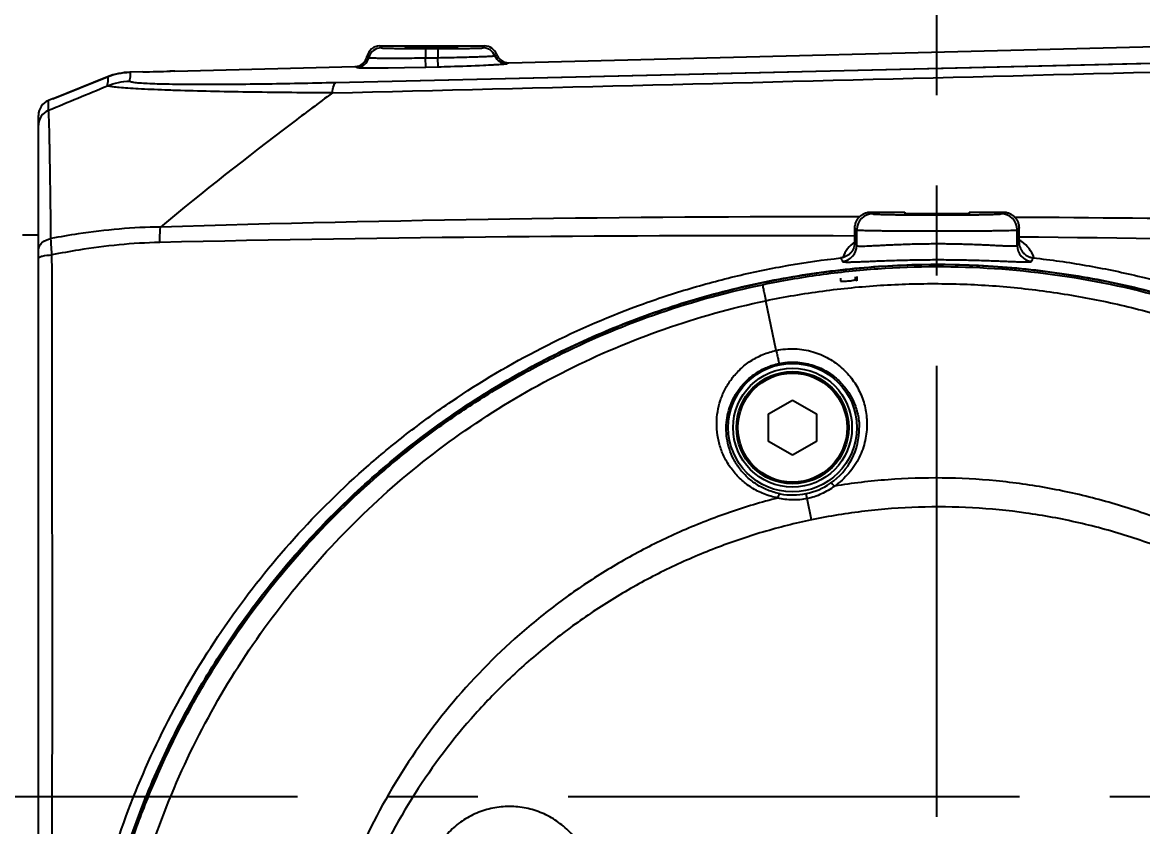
# Model space of a CAD drawing. Header units: millimetres. Extents: x 5828 to 6704, y 123 to 421.
# Drawn here: x 6584.387 to 6589.041, y 359.282 to 362.625 of the extents above; entities that cross this region are included whole.
import ezdxf

# ---------------------------------------------------------------- set-up
doc = ezdxf.new("R2010")
doc.units = ezdxf.units.MM
doc.linetypes.add('CENTER', pattern=[0.6, 0.375, -0.075, 0.075, -0.075])
for name, color, linetype in [('中心线', 7, 'Continuous'), ('外形图', 7, 'Continuous'), ('尺寸标注', 7, 'Continuous'), ('运动范围', 7, 'Continuous')]:
    doc.layers.add(name, color=color, linetype=linetype)
doc.styles.add('微软雅黑', font='msyh.ttc', dxfattribs={"height": 1.5})
doc.dimstyles.new('尺寸标注_1_15比例', dxfattribs={"dimtxt": 1.5, "dimasz": 1.25, "dimexe": 0.5, "dimexo": 0.4, "dimgap": 0.5, "dimtad": 1, "dimdec": 1, "dimlfac": 15, "dimdsep": 46, "dimtxsty": '微软雅黑', "dimcen": 0.09, "dimadec": 0, "dimazin": 0, "dimtp": 0.01, "dimtm": 0.01, "dimtfac": 1, "dimtdec": 1, "dimtofl": 0, "dimtmove": 0, "dimatfit": 3, "dimfxl": 1, "dimtolj": 1, "dimarcsym": 0})

# ---------------------------------------------------------------- blocks, each defined once
blk = doc.blocks.new('*D793')
at = {"layer": 'Defpoints', "color": 0}
for p in [(6588.1866, 364.5255), (6588.1866, 362.5018), (6568.1866, 362.4068)]:
    blk.add_point(p, dxfattribs=at)
at = {"layer": '尺寸标注', "color": 0, "linetype": 'ByBlock', "lineweight": -2}
for p, q in [((6568.1866, 362.8068), (6568.1866, 365.0255)), ((6588.1866, 362.9018), (6588.1866, 365.0255)), ((6569.4366, 364.5255), (6586.9366, 364.5255))]:
    blk.add_line(p, q, dxfattribs=at)
at = {"layer": '尺寸标注', "color": 0}
for points in [[(6569.4366, 364.7338), (6569.4366, 364.3172), (6568.1866, 364.5255)], [(6586.9366, 364.3172), (6586.9366, 364.7338), (6588.1866, 364.5255)]]:
    blk.add_solid(points, dxfattribs=at)
at = {"layer": '尺寸标注', "color": 0, "insert": (6578.1866, 365.8007), "char_height": 1.5, "attachment_point": 5, "style": '微软雅黑'}
blk.add_mtext('\\A1;300', dxfattribs=at)
blk = doc.blocks.new('*D797')
at = {"layer": 'Defpoints', "color": 0}
for p in [(6541.8372, 378.1181), (6588.1866, 378.1181), (6595.1201, 318.7401)]:
    blk.add_point(p, dxfattribs=at)
at = {"layer": '尺寸标注', "color": 0, "lineweight": -2}
for p, q in [((6587.7866, 378.1181), (6541.3372, 378.1181)), ((6541.8372, 319.9901), (6541.8372, 376.8681)), ((6594.7201, 318.7401), (6541.3372, 318.7401))]:
    blk.add_line(p, q, dxfattribs=at)
at = {"layer": '尺寸标注', "color": 0}
for points in [[(6542.0455, 376.8681), (6541.6288, 376.8681), (6541.8372, 378.1181)], [(6541.6288, 319.9901), (6542.0455, 319.9901), (6541.8372, 318.7401)]]:
    blk.add_solid(points, dxfattribs=at)
at = {"layer": '尺寸标注', "color": 0, "insert": (6540.562, 347.1133), "char_height": 1.5, "attachment_point": 5, "rotation": 90, "style": '微软雅黑'}
blk.add_mtext('\\A1;890.7', dxfattribs=at)

msp = doc.modelspace()

# ---------------------------------------------------------------- linework, layer by layer
at = {"layer": '中心线', "linetype": 'CENTER', "ltscale": 5}
for p, q in [((6588.1866, 317.3222), (6588.1866, 364.2858)), ((6562.6546, 359.4068), (6596.8942, 359.4068))]:
    msp.add_line(p, q, dxfattribs=at)
at = {"layer": '外形图', "color": 7, "linetype": 'Continuous'}
for p, q in [((6586.408, 362.4573), (6590.984, 362.5718)), ((6590.9956, 362.4989), (6585.6871, 362.3738)), ((6585.8712, 362.5268), (6586.3067, 362.5268)), ((6586.0617, 362.516), (6586.1132, 362.516)), ((6585.02, 362.4226), (6585.7679, 362.4413)), ((6586.0613, 362.4775), (6586.1128, 362.4781)), ((6586.0623, 362.439), (6586.0613, 362.4775)), ((6586.0623, 362.439), (6586.1137, 362.4403)), ((6586.1137, 362.4403), (6586.1128, 362.4781)), ((6584.5133, 362.3068), (6584.7396, 362.3982)), ((6584.7404, 362.3982), (6584.5141, 362.3068)), ((6584.8866, 362.4189), (6584.8336, 362.4175)), ((6585.02, 362.4226), (6584.9995, 362.422)), ((6585.906, 362.4361), (6585.9748, 362.437)), ((6585.9748, 362.437), (6586.0623, 362.439)), ((6584.5111, 362.3068), (6584.495, 362.3002)), ((6584.5141, 362.3068), (6584.5111, 362.3068)), ((6584.495, 362.2594), (6584.495, 362.3002)), ((6584.4533, 356.2845), (6584.4533, 362.2384)), ((6587.9123, 361.8366), (6587.92, 361.829)), ((6587.9123, 361.8366), (6587.9125, 361.8366)), ((6587.9125, 361.8366), (6588.0533, 361.8366)), ((6588.0533, 361.8366), (6588.0533, 361.8285)), ((6588.32, 361.8366), (6588.32, 361.8285)), ((6588.32, 361.8366), (6588.4609, 361.8366)), ((6588.4532, 361.829), (6588.4609, 361.8366)), ((6588.32, 361.8285), (6588.0533, 361.8285)), ((6587.8457, 361.7119), (6587.8457, 361.7699)), ((6587.8457, 361.7699), (6587.8533, 361.7623)), ((6587.8533, 361.6971), (6587.8533, 361.7623)), ((6588.5199, 361.7623), (6588.5275, 361.7699)), ((6588.5199, 361.6974), (6588.5199, 361.7623)), ((6588.5275, 361.7123), (6588.5275, 361.7699)), ((6584.4533, 361.7401), (6584.3866, 361.7401)), ((6587.7861, 361.5616), (6587.7861, 361.5484)), ((6587.846, 361.5501), (6587.8464, 361.5567)), ((6587.8463, 361.5676), (6587.8464, 361.5567)), ((6587.8464, 361.5567), (6587.8494, 361.5539)), ((6587.8533, 361.5683), (6587.8533, 361.5505)), ((6587.8494, 361.5539), (6587.8533, 361.5505)), ((6587.5185, 361.2612), (6587.4752, 361.4679)), ((6587.4873, 360.9974), (6587.5866, 361.0548)), ((6587.5866, 361.0548), (6587.6859, 360.9974)), ((6587.4873, 360.8828), (6587.4873, 360.9974)), ((6587.6859, 360.9974), (6587.6859, 360.8828)), ((6587.5866, 360.8254), (6587.4873, 360.8828)), ((6587.6859, 360.8828), (6587.5866, 360.8254)), ((6587.6659, 360.5571), (6587.6475, 360.6451))]:
    msp.add_line(p, q, dxfattribs=at)
for points in [[(6590.9956, 362.4989), (6589.2474, 362.4578), (6587.4541, 362.4155), (6585.6871, 362.3738)], [(6589.1264, 361.4907), (6589.0113, 361.5203), (6588.8952, 361.5459), (6588.7781, 361.5677), (6588.6602, 361.5855), (6588.5417, 361.5994), (6588.4227, 361.6092), (6588.3033, 361.6151), (6588.1835, 361.6169), (6588.0637, 361.6147), (6587.944, 361.6085), (6587.8246, 361.5982), (6587.7055, 361.5839), (6587.587, 361.5657), (6587.4692, 361.5434), (6587.3523, 361.5173), (6587.2366, 361.4873), (6587.1221, 361.4534), (6587.0088, 361.4157), (6586.8969, 361.3742), (6586.7866, 361.3291), (6586.678, 361.2803), (6586.5711, 361.2279), (6586.4662, 361.172), (6586.3631, 361.1125), (6586.2621, 361.0495), (6586.1632, 360.9832), (6586.0666, 360.9136), (6585.9724, 360.8407), (6585.8806, 360.7646), (6585.7913, 360.6853), (6585.7047, 360.6031), (6585.6208, 360.5179), (6585.5398, 360.43), (6585.4618, 360.3393), (6585.3869, 360.246), (6585.3153, 360.1504), (6585.2469, 360.0524), (6585.1819, 359.9522), (6585.1203, 359.85), (6585.0623, 359.7459), (6585.0079, 359.6399), (6584.9571, 359.5323), (6584.91, 359.423), (6584.8666, 359.3121), (6584.8268, 359.1996)]]:
    msp.add_lwpolyline(points, dxfattribs=at)
for radius in [0.267, 0.247, 0.2333, 0.2267]:
    msp.add_circle((6587.5866, 360.9401), radius, dxfattribs=at)
for centre, radius, start, end in [((6585.8711, 362.4735), 0.0533, 89.961, 168.5785), ((6585.8779, 362.4658), 0.0533, 90.0085, 166.3906), ((6585.9439, 362.5844), 0.0928, 218.3992, 224.6955), ((6586.3005, 362.4658), 0.0533, 22.5915, 89.9889), ((6586.3067, 362.4735), 0.0533, 20.3739, 90.0389), ((6586.4066, 362.5106), 0.0533, 200.3993, 271.4457), ((6524.9064, 2816.1592), 2454.5799, 271.4186155, 271.5429747), ((6585.7666, 362.4946), 0.0533, 271.4166, 348.5499), ((6585.7743, 362.4909), 0.0533, 271.4663, 346.3912), ((6586.399, 362.5068), 0.0533, 202.5895, 271.4436), ((6584.3583, 383.4968), 21.0845, 271.43578, 271.74821), ((6556.6342, 429.4112), 72.7021, 292.533201, 292.742367), ((6584.52, 362.2384), 0.0667, 111.9945, 180), ((6584.5199, 362.1976), 0.0666, 111.9791, 179.9974), ((6587.7751, 268.6727), 93.144, 89.944981, 91.731571), ((6587.92, 361.7623), 0.0667, 90.0209, 179.9791), ((6588.4532, 361.7623), 0.0667, 0.0209, 89.9791), ((6587.3992, 253.1061), 108.6314, 89.764511, 91.288108), ((6587.7866, 361.6971), 0.0667, 276.3221, 359.9473), ((6588.5866, 361.6975), 0.0667, 180.0525, 263.7147), ((6586.6583, 175.553), 186.1887, 88.625629, 89.424688), ((6588.4593, 361.5995), 0.1391, 59.0739, 60.2983), ((6588.4599, 361.6004), 0.138, 54.9383, 59.078), ((5717.8897, 360.0123), 866.6214, 359.9599658, 0.1088242), ((6587.5876, 360.9365), 0.2763, 304.4797, 0.7431), ((6587.5873, 360.937), 0.2768, 281.6534, 304.4685), ((6587.5872, 360.937), 0.2768, 259.2114, 281.6788)]:
    msp.add_arc(centre, radius, start, end, dxfattribs=at)
msp.add_ellipse((6586.0866, 362.5192), major_axis=(0.11, 0), ratio=0.017455, dxfattribs=at)
for points, knots in [([(6585.8779, 362.5191), (6585.8782, 362.5189), (6585.8797, 362.5189), (6585.8825, 362.5184), (6585.8871, 362.5182), (6585.8964, 362.5177), (6585.9119, 362.5173), (6585.9344, 362.5169), (6585.9618, 362.5165), (6586.0047, 362.5161), (6586.0385, 362.516), (6586.0617, 362.516)], [0, 0, 0, 0, 0.006635, 0.02249, 0.04747, 0.081403, 0.174926, 0.299264, 0.4499, 0.621328, 1, 1, 1, 1]), ([(6586.0617, 362.516), (6586.0613, 362.5151), (6586.0619, 362.5112), (6586.0612, 362.5036), (6586.0614, 362.4917), (6586.0613, 362.4825), (6586.0613, 362.4775)], [0, 0, 0, 0, 0.077134, 0.285039, 0.603778, 1, 1, 1, 1]), ([(6586.1132, 362.516), (6586.1128, 362.5151), (6586.1134, 362.5113), (6586.1127, 362.5039), (6586.1129, 362.4921), (6586.1128, 362.4831), (6586.1128, 362.4781)], [0, 0, 0, 0, 0.076986, 0.284501, 0.603058, 1, 1, 1, 1]), ([(6586.1132, 362.516), (6586.1367, 362.516), (6586.171, 362.5161), (6586.2147, 362.5165), (6586.2427, 362.5168), (6586.2657, 362.5173), (6586.2816, 362.5177), (6586.2911, 362.5182), (6586.2958, 362.5184), (6586.2986, 362.5189), (6586.3002, 362.5189), (6586.3005, 362.5192)], [0, 0, 0, 0, 0.377347, 0.548727, 0.699584, 0.824301, 0.918228, 0.952329, 0.977434, 0.99336, 1, 1, 1, 1]), ([(6586.3497, 362.4863), (6586.3504, 362.4869), (6586.3525, 362.489), (6586.3548, 362.4909), (6586.3566, 362.492)], [0, 0, 0, 0, 0.284091, 1, 1, 1, 1]), ([(6585.7679, 362.4413), (6585.7686, 362.4413), (6585.7715, 362.441), (6585.774, 362.4392), (6585.7756, 362.4376)], [0, 0, 0, 0, 0.222196, 1, 1, 1, 1]), ([(6585.8189, 362.484), (6585.8195, 362.4837), (6585.8221, 362.4821), (6585.8244, 362.48), (6585.8261, 362.4784)], [0, 0, 0, 0, 0.220861, 1, 1, 1, 1]), ([(6585.8261, 362.4784), (6585.8265, 362.478), (6585.8284, 362.478), (6585.8319, 362.4775), (6585.8379, 362.4773), (6585.8458, 362.477), (6585.8558, 362.4768), (6585.8729, 362.4765), (6585.8985, 362.4763), (6585.9335, 362.4762), (6585.9733, 362.4764), (6586.0165, 362.4768), (6586.0461, 362.4772), (6586.0613, 362.4775)], [0, 0, 0, 0, 0.00661, 0.022431, 0.047403, 0.081362, 0.123967, 0.174794, 0.299246, 0.449943, 0.621322, 0.807186, 1, 1, 1, 1]), ([(6586.1128, 362.4781), (6586.128, 362.4784), (6586.1579, 362.4789), (6586.2013, 362.4799), (6586.2414, 362.4809), (6586.2767, 362.4821), (6586.3025, 362.483), (6586.3197, 362.4838), (6586.3298, 362.4844), (6586.3378, 362.4849), (6586.3438, 362.4853), (6586.3474, 362.4859), (6586.3494, 362.4859), (6586.3497, 362.4863)], [0, 0, 0, 0, 0.19239, 0.378021, 0.549328, 0.700093, 0.824711, 0.875639, 0.918349, 0.952408, 0.977467, 0.993357, 1, 1, 1, 1]), ([(6586.1137, 362.4403), (6586.1308, 362.4407), (6586.1938, 362.4425), (6586.2567, 362.4448), (6586.3026, 362.4469)], [0, 0, 0, 0, 0.271107, 1, 1, 1, 1]), ([(6586.3026, 362.4469), (6586.3161, 362.4475), (6586.3352, 362.4484), (6586.3589, 362.4498), (6586.3728, 362.4506), (6586.3839, 362.4515), (6586.3922, 362.452), (6586.3971, 362.453), (6586.3998, 362.453), (6586.4003, 362.4535)], [0, 0, 0, 0, 0.414032, 0.584026, 0.726845, 0.840941, 0.92491, 0.978039, 1, 1, 1, 1]), ([(6586.4003, 362.4535), (6586.4009, 362.4541), (6586.4031, 362.4559), (6586.4059, 362.4573), (6586.408, 362.4573)], [0, 0, 0, 0, 0.288526, 1, 1, 1, 1]), ([(6584.7399, 362.3615), (6584.7411, 362.3696), (6584.7428, 362.3805), (6584.7437, 362.3927), (6584.7419, 362.3975), (6584.7404, 362.3982)], [0, 0, 0, 0, 0.649928, 0.867801, 1, 1, 1, 1]), ([(6584.8323, 362.3808), (6584.8336, 362.3889), (6584.8355, 362.3998), (6584.8367, 362.4119), (6584.8351, 362.4168), (6584.8336, 362.4175)], [0, 0, 0, 0, 0.651765, 0.869675, 1, 1, 1, 1]), ([(6585.7756, 362.4376), (6585.7763, 362.437), (6585.78, 362.4372), (6585.7866, 362.4363), (6585.7978, 362.4362), (6585.8127, 362.4359), (6585.8315, 362.4358), (6585.863, 362.4357), (6585.8882, 362.4359), (6585.906, 362.4361)], [0, 0, 0, 0, 0.02154, 0.07514, 0.160308, 0.275835, 0.419871, 0.590406, 1, 1, 1, 1]), ([(6585.6744, 362.3317), (6585.6181, 362.3319), (6585.5072, 362.3326), (6585.3444, 362.3345), (6585.1903, 362.3373), (6585.0693, 362.3403), (6584.9807, 362.3433), (6584.9223, 362.3456), (6584.8709, 362.3482), (6584.8272, 362.3507), (6584.7924, 362.3535), (6584.7664, 362.3558), (6584.7503, 362.3586), (6584.7419, 362.3599), (6584.7399, 362.3615)], [0, 0, 0, 0, 0.180449, 0.355717, 0.52208, 0.674631, 0.743622, 0.806398, 0.86186, 0.908864, 0.946497, 0.974245, 0.991882, 1, 1, 1, 1]), ([(6585.6871, 362.3738), (6585.6365, 362.3726), (6585.5364, 362.3705), (6585.3888, 362.368), (6585.2477, 362.3664), (6585.136, 362.366), (6585.0533, 362.3664), (6584.9983, 362.3672), (6584.9497, 362.3683), (6584.9083, 362.3699), (6584.8763, 362.3717), (6584.8519, 362.3743), (6584.8402, 362.3761), (6584.832, 362.3791), (6584.8323, 362.3808)], [0, 0, 0, 0, 0.177324, 0.350747, 0.517001, 0.671422, 0.742047, 0.806708, 0.864027, 0.912544, 0.950854, 0.978133, 0.994085, 1, 1, 1, 1]), ([(6585.6744, 362.3317), (6585.6758, 362.3417), (6585.6779, 362.3549), (6585.6827, 362.3688), (6585.6855, 362.3731), (6585.6871, 362.3738)], [0, 0, 0, 0, 0.679337, 0.882287, 1, 1, 1, 1]), ([(6585.6744, 362.3317), (6585.6174, 362.2892), (6585.3759, 362.108), (6585.1377, 361.9222), (6584.9605, 361.7742)], [0, 0, 0, 0, 0.235346, 1, 1, 1, 1]), ([(6584.5053, 361.7262), (6584.5045, 361.7982), (6584.5033, 361.8998), (6584.5015, 362.0266), (6584.5003, 362.1018), (6584.4989, 362.1627), (6584.4979, 362.2087), (6584.4964, 362.2392), (6584.4959, 362.2545), (6584.495, 362.2594)], [0, 0, 0, 0, 0.404875, 0.57189, 0.713294, 0.82785, 0.91445, 0.972085, 1, 1, 1, 1]), ([(6587.8457, 361.77), (6587.8457, 361.7744), (6587.8466, 361.7831), (6587.8504, 361.7957), (6587.8566, 361.8073), (6587.865, 361.8174), (6587.8752, 361.8258), (6587.8868, 361.832), (6587.8973, 361.8351), (6587.9059, 361.8364), (6587.9102, 361.8366), (6587.9123, 361.8366)], [0, 0, 0, 0, 0.125002, 0.250079, 0.375194, 0.500324, 0.625461, 0.750594, 0.875702, 0.938315, 1, 1, 1, 1]), ([(6588.4609, 361.8366), (6588.4619, 361.8366), (6588.4641, 361.8366), (6588.4685, 361.8363), (6588.476, 361.8351), (6588.4865, 361.832), (6588.4981, 361.8258), (6588.5083, 361.8174), (6588.5167, 361.8073), (6588.5229, 361.7956), (6588.5267, 361.7831), (6588.5275, 361.7743), (6588.5275, 361.77)], [0, 0, 0, 0, 0.030836, 0.062141, 0.124733, 0.249771, 0.374824, 0.499892, 0.624959, 0.750024, 0.875083, 1, 1, 1, 1]), ([(6587.92, 361.829), (6587.92, 361.8289), (6587.9202, 361.8288), (6587.9208, 361.8286), (6587.9219, 361.8285), (6587.9237, 361.8282), (6587.9261, 361.828), (6587.9291, 361.8278), (6587.9328, 361.8276), (6587.937, 361.8274), (6587.9438, 361.8271), (6587.9537, 361.8268), (6587.9672, 361.8264), (6587.9828, 361.826), (6588.0003, 361.8257), (6588.0196, 361.8254), (6588.0404, 361.8251), (6588.0626, 361.8249), (6588.0943, 361.8247), (6588.1358, 361.8244), (6588.1866, 361.8244), (6588.2374, 361.8244), (6588.2789, 361.8247), (6588.3107, 361.8249), (6588.3329, 361.8251), (6588.3537, 361.8254), (6588.3729, 361.8257), (6588.3904, 361.826), (6588.406, 361.8264), (6588.4195, 361.8268), (6588.4295, 361.8271), (6588.4363, 361.8274), (6588.4405, 361.8276), (6588.4441, 361.8278), (6588.4471, 361.828), (6588.4495, 361.8282), (6588.4513, 361.8285), (6588.4524, 361.8286), (6588.453, 361.8288), (6588.4532, 361.8289), (6588.4532, 361.829)], [0, 0, 0, 0, 0.000421, 0.001115, 0.00336, 0.006755, 0.011294, 0.016969, 0.023772, 0.031694, 0.040727, 0.06203, 0.087451, 0.116748, 0.149667, 0.185884, 0.225042, 0.266789, 0.310745, 0.403562, 0.500005, 0.59645, 0.689262, 0.733217, 0.774974, 0.814134, 0.850343, 0.883255, 0.912551, 0.937972, 0.959272, 0.96831, 0.976249, 0.983068, 0.988751, 0.993285, 0.996665, 0.998894, 0.999582, 1, 1, 1, 1]), ([(6591.1105, 361.7732), (6590.8938, 361.7783), (6590.0279, 361.7974), (6589.1618, 361.8103), (6588.5124, 361.8144)], [0, 0, 0, 0, 0.250256, 1, 1, 1, 1]), ([(6584.9605, 361.7742), (6584.8461, 361.7728), (6584.6934, 361.759), (6584.5429, 361.7333), (6584.5053, 361.7262)], [0, 0, 0, 0, 0.749383, 1, 1, 1, 1]), ([(6584.9572, 361.7101), (6584.9572, 361.716), (6584.9576, 361.7373), (6584.9588, 361.7587), (6584.9605, 361.7742)], [0, 0, 0, 0, 0.274693, 1, 1, 1, 1]), ([(6587.8533, 361.7623), (6587.8534, 361.7622), (6587.8536, 361.7622), (6587.8541, 361.7621), (6587.8547, 361.7619), (6587.8559, 361.7618), (6587.858, 361.7616), (6587.861, 361.7614), (6587.8648, 361.7612), (6587.8693, 361.7609), (6587.8746, 361.7607), (6587.8831, 361.7604), (6587.8955, 361.7601), (6587.9124, 361.7597), (6587.9318, 361.7594), (6587.9537, 361.759), (6587.9778, 361.7587), (6588.0038, 361.7585), (6588.0316, 361.7583), (6588.0713, 361.758), (6588.1231, 361.7578), (6588.1866, 361.7577), (6588.2501, 361.7578), (6588.302, 361.758), (6588.3417, 361.7583), (6588.3694, 361.7585), (6588.3955, 361.7587), (6588.4195, 361.759), (6588.4414, 361.7594), (6588.4609, 361.7597), (6588.4778, 361.7601), (6588.4902, 361.7604), (6588.4987, 361.7607), (6588.5039, 361.7609), (6588.5085, 361.7612), (6588.5123, 361.7614), (6588.5153, 361.7616), (6588.5173, 361.7618), (6588.5185, 361.7619), (6588.5192, 361.7621), (6588.5196, 361.7622), (6588.5198, 361.7622), (6588.5199, 361.7623)], [0, 0, 0, 0, 0.000397, 0.001072, 0.002033, 0.003285, 0.006658, 0.01119, 0.016869, 0.023685, 0.031622, 0.040661, 0.061959, 0.087379, 0.116685, 0.149599, 0.185812, 0.224984, 0.266746, 0.310705, 0.40354, 0.5, 0.59646, 0.689295, 0.733254, 0.775016, 0.814188, 0.850401, 0.883315, 0.91262, 0.938041, 0.959339, 0.968378, 0.976315, 0.983131, 0.98881, 0.993341, 0.996715, 0.997967, 0.998928, 0.999603, 1, 1, 1, 1]), ([(6584.4533, 361.6781), (6584.4533, 361.6837), (6584.4561, 361.6954), (6584.472, 361.7158), (6584.4917, 361.7239), (6584.5053, 361.7262)], [0, 0, 0, 0, 0.219985, 0.457952, 1, 1, 1, 1]), ([(6584.5095, 361.6583), (6584.509, 361.6647), (6584.5072, 361.6873), (6584.5058, 361.7099), (6584.5053, 361.7262)], [0, 0, 0, 0, 0.280771, 1, 1, 1, 1]), ([(6584.9572, 361.7101), (6584.8446, 361.7075), (6584.6944, 361.6923), (6584.5465, 361.6656), (6584.5095, 361.6583)], [0, 0, 0, 0, 0.749468, 1, 1, 1, 1]), ([(6587.8457, 361.712), (6587.8457, 361.7079), (6587.845, 361.6998), (6587.8417, 361.688), (6587.8363, 361.677), (6587.829, 361.6672), (6587.82, 361.6589), (6587.8097, 361.6523), (6587.8002, 361.6485), (6587.7924, 361.6465), (6587.7884, 361.6459), (6587.7865, 361.6457)], [0, 0, 0, 0, 0.125014, 0.2502, 0.375394, 0.500589, 0.625785, 0.750975, 0.876146, 0.938779, 1, 1, 1, 1]), ([(6587.8457, 361.7119), (6587.8464, 361.7107), (6587.8489, 361.7057), (6587.8514, 361.7008), (6587.8533, 361.6971)], [0, 0, 0, 0, 0.250737, 1, 1, 1, 1]), ([(6587.8533, 361.6971), (6587.8535, 361.6968), (6587.8542, 361.6963), (6587.8557, 361.6959), (6587.858, 361.6955), (6587.861, 361.6952), (6587.8648, 361.695), (6587.8713, 361.6949), (6587.8813, 361.695), (6587.8955, 361.6955), (6587.9124, 361.6962), (6587.9319, 361.6972), (6587.9537, 361.6983), (6587.9778, 361.6995), (6588.0038, 361.7008), (6588.0316, 361.7019), (6588.0712, 361.7034), (6588.1231, 361.7047), (6588.1866, 361.7053), (6588.2501, 361.7048), (6588.302, 361.7035), (6588.3417, 361.7021), (6588.3694, 361.701), (6588.3954, 361.6998), (6588.4195, 361.6986), (6588.4414, 361.6975), (6588.4609, 361.6966), (6588.4778, 361.6958), (6588.4919, 361.6954), (6588.5019, 361.6952), (6588.5085, 361.6954), (6588.5123, 361.6956), (6588.5153, 361.6958), (6588.5175, 361.6962), (6588.519, 361.6966), (6588.5198, 361.6971), (6588.5199, 361.6974)], [0, 0, 0, 0, 0.00136, 0.003669, 0.007074, 0.011609, 0.017281, 0.024084, 0.041034, 0.062314, 0.087724, 0.117021, 0.149924, 0.186119, 0.225265, 0.266992, 0.310908, 0.403645, 0.500003, 0.59636, 0.689098, 0.733014, 0.774741, 0.813886, 0.850081, 0.882984, 0.91228, 0.937689, 0.958969, 0.975918, 0.982722, 0.988394, 0.992929, 0.996334, 0.998642, 1, 1, 1, 1]), ([(6588.5199, 361.6974), (6588.5218, 361.7011), (6588.5244, 361.7061), (6588.5269, 361.7111), (6588.5275, 361.7123)], [0, 0, 0, 0, 0.749202, 1, 1, 1, 1]), ([(6588.5276, 361.7123), (6588.5275, 361.7083), (6588.5283, 361.7002), (6588.5316, 361.6884), (6588.537, 361.6774), (6588.5443, 361.6675), (6588.5533, 361.6592), (6588.5636, 361.6526), (6588.5731, 361.6488), (6588.5809, 361.6469), (6588.5849, 361.6462), (6588.5869, 361.6461)], [0, 0, 0, 0, 0.124962, 0.250154, 0.375354, 0.500552, 0.625751, 0.750945, 0.87612, 0.938754, 1, 1, 1, 1]), ([(6584.4533, 361.6437), (6584.4533, 361.6459), (6584.4594, 361.6507), (6584.4777, 361.6559), (6584.496, 361.6578), (6584.5095, 361.6583)], [0, 0, 0, 0, 0.109753, 0.321454, 1, 1, 1, 1]), ([(6584.9948, 356.4233), (6584.9788, 356.4559), (6584.9473, 356.5211), (6584.8869, 356.6529), (6584.8316, 356.787), (6584.7825, 356.9234), (6584.738, 357.0614), (6584.6907, 357.2365), (6584.6465, 357.4495), (6584.6149, 357.6648), (6584.5965, 357.8816), (6584.5912, 358.0991), (6584.5993, 358.3165), (6584.6275, 358.6051), (6584.6955, 358.9619), (6584.828, 359.377), (6585.0098, 359.7731), (6585.238, 360.1443), (6585.5094, 360.4852), (6585.7682, 360.7401), (6585.9925, 360.9239), (6586.2275, 361.0938), (6586.5399, 361.2791), (6586.8725, 361.4251), (6587.1475, 361.5171), (6587.3577, 361.5736), (6587.5708, 361.6172), (6587.7144, 361.6376), (6587.7865, 361.6457)], [0, 0, 0, 0, 0.015628, 0.031255, 0.062511, 0.078139, 0.093769, 0.125026, 0.156284, 0.187542, 0.218798, 0.250054, 0.281311, 0.312568, 0.375054, 0.43754, 0.500026, 0.562512, 0.624999, 0.687485, 0.718743, 0.75, 0.812486, 0.874972, 0.90623, 0.937487, 0.968744, 1, 1, 1, 1]), ([(6584.7003, 357.4303), (6584.6811, 357.5343), (6584.6514, 357.7441), (6584.6357, 358.0616), (6584.6492, 358.3792), (6584.691, 358.6942), (6584.7604, 359.0044), (6584.8572, 359.3071), (6584.9807, 359.6), (6585.13, 359.8806), (6585.3039, 360.1466), (6585.5008, 360.3961), (6585.7192, 360.6271), (6585.9573, 360.8376), (6586.2133, 361.0259), (6586.4852, 361.1905), (6586.7708, 361.33), (6587.0677, 361.4433), (6587.3736, 361.5296), (6587.686, 361.5884), (6588.0023, 361.6191), (6588.3202, 361.6216), (6588.6369, 361.5957), (6588.9501, 361.5416), (6589.2572, 361.4595), (6589.5556, 361.3502), (6589.8431, 361.2145), (6590.1172, 361.0536), (6590.3759, 360.869), (6590.6171, 360.662), (6590.8387, 360.4342), (6591.039, 360.1874), (6591.2167, 359.9239), (6591.3192, 359.7384), (6591.366, 359.6435)], [0, 0, 0, 0, 0.03125, 0.0625, 0.09375, 0.125, 0.15625, 0.1875, 0.21875, 0.25, 0.28125, 0.3125, 0.34375, 0.375, 0.40625, 0.4375, 0.46875, 0.5, 0.53125, 0.5625, 0.59375, 0.625, 0.65625, 0.6875, 0.71875, 0.75, 0.78125, 0.8125, 0.84375, 0.875, 0.90625, 0.9375, 0.96875, 1, 1, 1, 1]), ([(6593.5576, 349.8509), (6593.5379, 349.9541), (6593.4981, 350.1605), (6593.4378, 350.4698), (6593.3769, 350.7791), (6593.3159, 351.0883), (6593.2545, 351.3975), (6593.1719, 351.8095), (6593.0674, 352.3244), (6592.9408, 352.9419), (6592.8122, 353.5591), (6592.682, 354.1758), (6592.5504, 354.7923), (6592.4394, 355.3058), (6592.3496, 355.7164), (6592.2819, 356.0242), (6592.214, 356.332), (6592.1459, 356.6397), (6592.0774, 356.9474), (6592.0081, 357.2549), (6591.95, 357.511), (6591.9037, 357.716), (6591.869, 357.8698), (6591.8343, 358.0235), (6591.7993, 358.1771), (6591.7638, 358.3307), (6591.7283, 358.4842), (6591.6935, 358.6379), (6591.6587, 358.7917), (6591.6216, 358.9448), (6591.5795, 359.0967), (6591.5311, 359.2468), (6591.476, 359.3945), (6591.4142, 359.5395), (6591.323, 359.7288), (6591.1931, 359.9575), (6591.0138, 360.2171), (6590.8124, 360.4599), (6590.5901, 360.6839), (6590.3487, 360.8871), (6590.0902, 361.0681), (6589.8168, 361.2255), (6589.5304, 361.358), (6589.2334, 361.4644), (6588.9281, 361.5439), (6588.6168, 361.5958), (6588.3022, 361.6197), (6587.9867, 361.6158), (6587.6728, 361.584), (6587.3629, 361.5246), (6587.0595, 361.438), (6586.765, 361.3248), (6586.4817, 361.1859), (6586.212, 361.0222), (6585.9579, 360.835), (6585.7216, 360.626), (6585.5046, 360.3969), (6585.3089, 360.1495), (6585.1358, 359.8856), (6584.9869, 359.6075), (6584.8634, 359.3171), (6584.7663, 359.0169), (6584.6961, 358.7093), (6584.6531, 358.3967), (6584.638, 358.0816), (6584.6517, 357.7663), (6584.6798, 357.5578), (6584.6982, 357.4544)], [0, 0, 0, 0, 0.015627, 0.031254, 0.046882, 0.062509, 0.078136, 0.093763, 0.125018, 0.156272, 0.187527, 0.218781, 0.250036, 0.28129, 0.296917, 0.312545, 0.328172, 0.343799, 0.359426, 0.375054, 0.390681, 0.398494, 0.406308, 0.414122, 0.421935, 0.429749, 0.437563, 0.445376, 0.45319, 0.461003, 0.468817, 0.47663, 0.484443, 0.492257, 0.50007, 0.515693, 0.531316, 0.546939, 0.562561, 0.578184, 0.593807, 0.60943, 0.625053, 0.640675, 0.656298, 0.671921, 0.687544, 0.703167, 0.71879, 0.734412, 0.750035, 0.765658, 0.781281, 0.796904, 0.812526, 0.828149, 0.843772, 0.859395, 0.875018, 0.89064, 0.906263, 0.921886, 0.937509, 0.953132, 0.968754, 0.984377, 1, 1, 1, 1]), ([(6587.4612, 361.5343), (6587.5403, 361.5508), (6587.6997, 361.5785), (6588.0214, 361.6121), (6588.4266, 361.6129), (6588.9083, 361.5474), (6589.3765, 361.4164), (6589.8223, 361.2222), (6590.2372, 360.969), (6590.5512, 360.7128), (6590.7793, 360.4835), (6590.9382, 360.3001), (6591.0843, 360.1064), (6591.217, 359.9032), (6591.3355, 359.6915), (6591.439, 359.472), (6591.512, 359.2834), (6591.5625, 359.1298), (6591.5965, 359.0134), (6591.6271, 358.8961), (6591.6552, 358.7781), (6591.6819, 358.6598), (6591.7084, 358.5415), (6591.7354, 358.4233), (6591.7627, 358.3052), (6591.7901, 358.1871), (6591.8262, 358.0295), (6591.8705, 357.8323), (6591.9238, 357.5958), (6591.9774, 357.3593), (6592.0309, 357.1228), (6592.0841, 356.8862), (6592.1368, 356.6495), (6592.1892, 356.4127), (6592.2589, 356.097), (6592.3458, 355.7023), (6592.4492, 355.2284), (6592.5514, 354.7543), (6592.6527, 354.28), (6592.7532, 353.8055), (6592.8528, 353.3309), (6592.9514, 352.856), (6593.0488, 352.3809), (6593.1453, 351.9056), (6593.2411, 351.4301), (6593.32, 351.0337), (6593.3822, 350.7165), (6593.4286, 350.4784), (6593.4749, 350.2404), (6593.5213, 350.0024), (6593.5676, 349.7643), (6593.6056, 349.5659), (6593.6355, 349.407), (6593.6577, 349.2878), (6593.6799, 349.1686), (6593.6949, 349.0892), (6593.7025, 349.0495)], [0, 0, 0, 0, 0.015625, 0.03125, 0.062482, 0.093714, 0.124946, 0.156177, 0.187409, 0.218641, 0.234266, 0.249891, 0.265517, 0.281142, 0.296767, 0.312392, 0.328017, 0.335831, 0.343645, 0.351458, 0.359272, 0.367086, 0.374899, 0.382713, 0.390527, 0.398341, 0.406155, 0.421782, 0.437409, 0.453037, 0.468664, 0.484292, 0.49992, 0.515547, 0.531175, 0.56243, 0.593685, 0.62494, 0.656195, 0.687451, 0.718706, 0.749961, 0.781216, 0.812471, 0.843727, 0.874982, 0.890609, 0.906237, 0.921864, 0.937492, 0.95312, 0.968747, 0.976561, 0.984375, 0.992188, 1, 1, 1, 1]), ([(6587.7865, 361.6457), (6587.7871, 361.6444), (6587.7884, 361.642), (6587.7909, 361.637), (6587.7927, 361.6333), (6587.794, 361.6308)], [0, 0, 0, 0, 0.250404, 0.500464, 1, 1, 1, 1]), ([(6587.794, 361.6308), (6587.7941, 361.6305), (6587.795, 361.6301), (6587.7967, 361.6296), (6587.7994, 361.6293), (6587.8029, 361.629), (6587.8072, 361.6288), (6587.8148, 361.6286), (6587.8265, 361.6287), (6587.8429, 361.6292), (6587.8626, 361.6299), (6587.8854, 361.6308), (6587.911, 361.6318), (6587.9393, 361.633), (6587.9699, 361.6342), (6588.0027, 361.6353), (6588.0497, 361.6368), (6588.1112, 361.6381), (6588.1866, 361.6387), (6588.2621, 361.6382), (6588.3236, 361.6369), (6588.3706, 361.6355), (6588.4033, 361.6344), (6588.434, 361.6333), (6588.4623, 361.6321), (6588.4879, 361.6311), (6588.5106, 361.6302), (6588.5303, 361.6295), (6588.5468, 361.6291), (6588.5584, 361.629), (6588.566, 361.6291), (6588.5704, 361.6293), (6588.5739, 361.6296), (6588.5765, 361.63), (6588.5782, 361.6304), (6588.5791, 361.6309), (6588.5793, 361.6312)], [0, 0, 0, 0, 0.001268, 0.003525, 0.006872, 0.01133, 0.016903, 0.02359, 0.040291, 0.061307, 0.086445, 0.115504, 0.148228, 0.18431, 0.223436, 0.265258, 0.309367, 0.402764, 0.500007, 0.597249, 0.69065, 0.734758, 0.77658, 0.815711, 0.851791, 0.88451, 0.913569, 0.938706, 0.95972, 0.976415, 0.9831, 0.988671, 0.993129, 0.996476, 0.998733, 1, 1, 1, 1]), ([(6588.5793, 361.6312), (6588.5805, 361.6336), (6588.5824, 361.6374), (6588.5849, 361.6423), (6588.5862, 361.6448), (6588.5868, 361.646)], [0, 0, 0, 0, 0.499444, 0.749511, 1, 1, 1, 1]), ([(6588.5868, 361.646), (6588.6599, 361.6379), (6588.8056, 361.6171), (6589.0937, 361.5577), (6589.4462, 361.45), (6589.8499, 361.2702), (6590.2288, 361.0424), (6590.5768, 360.7697), (6590.8887, 360.4565), (6591.16, 360.1075), (6591.3111, 359.8542), (6591.3785, 359.7236)], [0, 0, 0, 0, 0.062527, 0.125053, 0.250038, 0.375033, 0.500017, 0.625012, 0.750008, 0.875005, 1, 1, 1, 1]), ([(6587.8163, 361.5498), (6587.8205, 361.5501), (6587.8277, 361.5509), (6587.8372, 361.5525), (6587.8429, 361.554), (6587.8462, 361.5557), (6587.8464, 361.5567)], [0, 0, 0, 0, 0.396275, 0.702674, 0.903933, 1, 1, 1, 1]), ([(6586.696, 349.0606), (6586.6904, 349.134), (6586.6788, 349.2809), (6586.6628, 349.5013), (6586.6466, 349.7216), (6586.6287, 349.9419), (6586.6095, 350.162), (6586.5894, 350.3821), (6586.5685, 350.6021), (6586.5394, 350.8952), (6586.4997, 351.2614), (6586.4447, 351.6999), (6586.3814, 352.1373), (6586.3094, 352.5734), (6586.2281, 353.0078), (6586.1362, 353.4401), (6586.0319, 353.8696), (6585.9344, 354.2248), (6585.8496, 354.507), (6585.7823, 354.7175), (6585.7111, 354.9267), (6585.6359, 355.1345), (6585.5565, 355.3407), (6585.4735, 355.5455), (6585.4014, 355.7149), (6585.3414, 355.8495), (6585.295, 355.9497), (6585.2473, 356.0494), (6585.1983, 356.1484), (6585.1484, 356.247), (6585.0815, 356.3782), (6585.0151, 356.5097), (6584.9526, 356.6431), (6584.9086, 356.7445), (6584.8679, 356.8472), (6584.8187, 356.9861), (6584.7769, 357.1275), (6584.7417, 357.2705), (6584.7107, 357.4146), (6584.6798, 357.5962), (6584.6563, 357.816), (6584.6469, 358.0369), (6584.6517, 358.258), (6584.6767, 358.5516), (6584.7289, 358.8423), (6584.8076, 359.1263), (6584.8798, 359.3353), (6584.965, 359.5393), (6585.0628, 359.7376), (6585.1728, 359.9293), (6585.3352, 360.1752), (6585.5664, 360.4629), (6585.8316, 360.7197), (6586.0616, 360.9039), (6586.2425, 361.0311), (6586.431, 361.1466), (6586.6914, 361.2846), (6587.0323, 361.426), (6587.3171, 361.5042), (6587.4612, 361.5343)], [0, 0, 0, 0, 0.015627, 0.031254, 0.046881, 0.062508, 0.078136, 0.093763, 0.10939, 0.125017, 0.156271, 0.187525, 0.218779, 0.250033, 0.281286, 0.31254, 0.343793, 0.375047, 0.390674, 0.406301, 0.421928, 0.437554, 0.453181, 0.468808, 0.484434, 0.492248, 0.500061, 0.507875, 0.515688, 0.523501, 0.531314, 0.54694, 0.554753, 0.562566, 0.57038, 0.578193, 0.593818, 0.601632, 0.609445, 0.62507, 0.640696, 0.656321, 0.671946, 0.687571, 0.718807, 0.734432, 0.750058, 0.765683, 0.781308, 0.796933, 0.812559, 0.843794, 0.875029, 0.890654, 0.906279, 0.921904, 0.93753, 0.968765, 1, 1, 1, 1]), ([(6587.4612, 361.5343), (6587.4614, 361.5337), (6587.4618, 361.5318), (6587.4626, 361.5281), (6587.4638, 361.5225), (6587.4655, 361.515), (6587.4675, 361.5056), (6587.4708, 361.4898), (6587.4735, 361.477), (6587.4754, 361.468)], [0, 0, 0, 0, 0.027003, 0.083383, 0.16872, 0.282374, 0.423489, 0.591004, 1, 1, 1, 1]), ([(6587.4752, 361.4679), (6587.5537, 361.4841), (6587.7118, 361.5109), (6587.9513, 361.5346), (6588.1918, 361.5415), (6588.4322, 361.5318), (6588.6713, 361.5053), (6588.908, 361.4622), (6589.1412, 361.4027), (6589.3696, 361.327), (6589.5921, 361.2356), (6589.8077, 361.1288), (6590.0154, 361.0073), (6590.2141, 360.8717), (6590.403, 360.7227), (6590.5812, 360.5609), (6590.7477, 360.3872), (6590.9017, 360.2024), (6591.0192, 360.0399), (6591.1064, 359.9054), (6591.189, 359.768), (6591.2834, 359.5911), (6591.3649, 359.4079), (6591.4222, 359.2582), (6591.4614, 359.1445), (6591.4968, 359.0296), (6591.5287, 358.9137), (6591.5577, 358.797), (6591.5849, 358.6799), (6591.6115, 358.5626), (6591.6385, 358.4455), (6591.6659, 358.3284), (6591.6934, 358.2114), (6591.7206, 358.0943), (6591.7474, 357.9771), (6591.7741, 357.8598), (6591.8095, 357.7035), (6591.8539, 357.5081), (6591.9075, 357.2737), (6591.961, 357.0393), (6592.014, 356.8048), (6592.0665, 356.5701), (6592.1187, 356.3354), (6592.1882, 356.0224), (6592.2746, 355.6311), (6592.3773, 355.1613), (6592.479, 354.6913), (6592.5799, 354.2211), (6592.6801, 353.7508), (6592.7793, 353.2802), (6592.8773, 352.8094), (6592.9741, 352.3384), (6593.0696, 351.8671), (6593.164, 351.3955), (6593.2416, 351.0023), (6593.3026, 350.6876), (6593.348, 350.4515), (6593.3933, 350.2154), (6593.4387, 349.9792), (6593.484, 349.7431), (6593.5214, 349.5462), (6593.5508, 349.3887), (6593.5798, 349.231), (6593.6014, 349.1128), (6593.616, 349.0339)], [0, 0, 0, 0, 0.015623, 0.031247, 0.04687, 0.062493, 0.078117, 0.09374, 0.109363, 0.124987, 0.14061, 0.156233, 0.171857, 0.18748, 0.203103, 0.218727, 0.23435, 0.249973, 0.265597, 0.27341, 0.281223, 0.296846, 0.312469, 0.320282, 0.328095, 0.335907, 0.34372, 0.351533, 0.359346, 0.367159, 0.374972, 0.382785, 0.390597, 0.39841, 0.406223, 0.414036, 0.421849, 0.437474, 0.4531, 0.468726, 0.484352, 0.499977, 0.515603, 0.531229, 0.56248, 0.593732, 0.624983, 0.656235, 0.687486, 0.718738, 0.749989, 0.781241, 0.812492, 0.843744, 0.874996, 0.890621, 0.906247, 0.921873, 0.937499, 0.953124, 0.96875, 0.976563, 0.984376, 1, 1, 1, 1]), ([(6587.7861, 361.5484), (6587.7887, 361.5484), (6587.7988, 361.5487), (6587.8089, 361.5492), (6587.8163, 361.5498)], [0, 0, 0, 0, 0.26238, 1, 1, 1, 1]), ([(6586.7688, 349.0676), (6586.7662, 349.104), (6586.7609, 349.1769), (6586.7503, 349.3225), (6586.7399, 349.4681), (6586.7294, 349.6138), (6586.7185, 349.7594), (6586.7038, 349.9413), (6586.6848, 350.1596), (6586.6647, 350.3777), (6586.6437, 350.5957), (6586.6142, 350.8863), (6586.5741, 351.2491), (6586.5186, 351.6837), (6586.4549, 352.1171), (6586.3825, 352.5492), (6586.3013, 352.9797), (6586.2101, 353.4082), (6586.1076, 353.8342), (6586.0123, 354.1866), (6585.9299, 354.4668), (6585.8649, 354.676), (6585.7963, 354.884), (6585.724, 355.0908), (6585.6479, 355.2962), (6585.5682, 355.5002), (6585.4854, 355.703), (6585.3988, 355.9042), (6585.307, 356.1031), (6585.2107, 356.2998), (6585.1298, 356.4634), (6585.0674, 356.5955), (6585.0225, 356.6954), (6584.9802, 356.7964), (6584.9413, 356.8988), (6584.9061, 357.0026), (6584.8745, 357.1074), (6584.8463, 357.2133), (6584.8129, 357.3554), (6584.7788, 357.5348), (6584.7509, 357.7522), (6584.7372, 357.9709), (6584.7377, 358.1901), (6584.7523, 358.4088), (6584.7804, 358.6261), (6584.8356, 358.9129), (6584.9378, 359.2643), (6585.1126, 359.667), (6585.337, 360.0442), (6585.6071, 360.3902), (6585.9187, 360.6994), (6586.2669, 360.9668), (6586.6462, 361.1878), (6587.0505, 361.3587), (6587.3324, 361.4376), (6587.4752, 361.4679)], [0, 0, 0, 0, 0.007814, 0.015628, 0.031256, 0.03907, 0.046884, 0.062512, 0.07814, 0.093768, 0.109396, 0.125024, 0.15628, 0.187536, 0.218792, 0.250047, 0.281303, 0.312559, 0.343814, 0.375069, 0.390697, 0.406325, 0.421953, 0.437581, 0.453209, 0.468836, 0.484464, 0.500092, 0.51572, 0.531347, 0.546975, 0.554789, 0.562603, 0.570418, 0.578231, 0.586045, 0.593859, 0.601673, 0.609487, 0.625114, 0.64074, 0.656366, 0.671992, 0.687618, 0.703244, 0.71887, 0.750107, 0.781344, 0.81258, 0.843817, 0.875054, 0.906291, 0.937527, 0.968763, 1, 1, 1, 1]), ([(6587.2713, 360.9591), (6587.2715, 360.9751), (6587.2743, 361.0073), (6587.286, 361.0548), (6587.3055, 361.1009), (6587.3329, 361.1445), (6587.3684, 361.1844), (6587.4119, 361.2188), (6587.4624, 361.2456), (6587.4995, 361.2572), (6587.5185, 361.2612)], [0, 0, 0, 0, 0.113928, 0.229317, 0.347213, 0.468679, 0.594666, 0.72571, 0.861419, 1, 1, 1, 1]), ([(6587.5185, 361.2612), (6587.5313, 361.2639), (6587.5571, 361.2677), (6587.5959, 361.2686), (6587.6339, 361.2647), (6587.6818, 361.2538), (6587.7367, 361.2307), (6587.7839, 361.1967), (6587.8156, 361.1651), (6587.8429, 361.1313), (6587.8701, 361.0845), (6587.8905, 361.0231), (6587.8954, 360.9802), (6587.8957, 360.9587)], [0, 0, 0, 0, 0.071029, 0.141412, 0.210556, 0.278094, 0.40776, 0.531286, 0.591358, 0.650566, 0.767183, 0.883107, 1, 1, 1, 1]), ([(6587.5186, 361.2612), (6587.5191, 361.2587), (6587.5204, 361.2532), (6587.5223, 361.2445), (6587.5242, 361.2355), (6587.5258, 361.228), (6587.527, 361.2223), (6587.5277, 361.2186), (6587.5284, 361.2152), (6587.529, 361.2123), (6587.5294, 361.2103), (6587.5296, 361.209), (6587.5298, 361.2082), (6587.5299, 361.2075), (6587.53, 361.2071), (6587.53, 361.2068), (6587.53, 361.2066), (6587.53, 361.2066)], [0, 0, 0, 0, 0.141099, 0.303579, 0.474159, 0.638916, 0.714858, 0.7844, 0.846114, 0.898735, 0.941184, 0.958313, 0.972592, 0.983946, 0.99232, 0.997673, 1, 1, 1, 1]), ([(6587.3109, 360.9401), (6587.3111, 360.954), (6587.3136, 360.982), (6587.3238, 361.0233), (6587.3407, 361.0636), (6587.3646, 361.102), (6587.3957, 361.1374), (6587.4343, 361.1682), (6587.4795, 361.1925), (6587.5128, 361.2029), (6587.53, 361.2066)], [0, 0, 0, 0, 0.111985, 0.225602, 0.342043, 0.462572, 0.588415, 0.720414, 0.858322, 1, 1, 1, 1]), ([(6587.53, 361.2066), (6587.5416, 361.2091), (6587.565, 361.2125), (6587.6001, 361.2131), (6587.6343, 361.2093), (6587.6769, 361.1993), (6587.7254, 361.1785), (6587.7668, 361.1483), (6587.7943, 361.1204), (6587.8181, 361.0908), (6587.8416, 361.0499), (6587.8592, 360.9963), (6587.8636, 360.9589), (6587.8638, 360.9401)], [0, 0, 0, 0, 0.072967, 0.145063, 0.215526, 0.28393, 0.414111, 0.537019, 0.596523, 0.655056, 0.770154, 0.884515, 1, 1, 1, 1]), ([(6587.5252, 360.6476), (6587.5056, 360.6514), (6587.4676, 360.6626), (6587.4156, 360.6893), (6587.3709, 360.7239), (6587.3341, 360.7645), (6587.3056, 360.8096), (6587.2854, 360.8578), (6587.2735, 360.908), (6587.2711, 360.9421), (6587.2713, 360.9591)], [0, 0, 0, 0, 0.137595, 0.270945, 0.399916, 0.524871, 0.646471, 0.765553, 0.883059, 1, 1, 1, 1]), ([(6587.8957, 360.9587), (6587.896, 360.9347), (6587.8909, 360.8856), (6587.8659, 360.8143), (6587.8227, 360.7485), (6587.7827, 360.7124), (6587.7604, 360.697)], [0, 0, 0, 0, 0.235181, 0.478938, 0.733668, 1, 1, 1, 1]), ([(6587.5354, 360.6651), (6587.5177, 360.6684), (6587.4836, 360.6785), (6587.4372, 360.7025), (6587.3976, 360.7335), (6587.3653, 360.7695), (6587.3404, 360.8093), (6587.3229, 360.8516), (6587.3127, 360.8955), (6587.3107, 360.9253), (6587.3109, 360.9401)], [0, 0, 0, 0, 0.140254, 0.275176, 0.404732, 0.529492, 0.650334, 0.768288, 0.884458, 1, 1, 1, 1]), ([(6592.7894, 348.4899), (6592.7971, 348.5643), (6592.8046, 348.6765), (6592.8048, 348.8262), (6592.8007, 348.9198), (6592.7946, 348.9944), (6592.7868, 349.0689), (6592.7741, 349.1617), (6592.7559, 349.2725), (6592.736, 349.3831), (6592.7155, 349.4935), (6592.6955, 349.6041), (6592.6757, 349.7146), (6592.6557, 349.8252), (6592.6354, 349.9356), (6592.608, 350.0829), (6592.5735, 350.2669), (6592.5318, 350.4876), (6592.4902, 350.7084), (6592.4483, 350.9291), (6592.392, 351.2233), (6592.3205, 351.5909), (6592.2479, 351.9582), (6592.1893, 352.2519), (6592.1305, 352.5457), (6592.0562, 352.9126), (6591.9657, 353.3527), (6591.8432, 353.9392), (6591.7183, 354.5251), (6591.5899, 355.1103), (6591.4919, 355.5488), (6591.3922, 355.9869), (6591.3084, 356.3518), (6591.2411, 356.6437), (6591.1735, 356.9355), (6591.1052, 357.2272), (6591.0352, 357.5184), (6590.982, 357.7367), (6590.9284, 357.9548), (6590.8751, 358.1731), (6590.8314, 358.3551), (6590.7963, 358.5007), (6590.7696, 358.6098), (6590.7419, 358.7187), (6590.712, 358.8269), (6590.684, 358.9163), (6590.6593, 358.987), (6590.633, 359.0571), (6590.597, 359.1435), (6590.5494, 359.2453), (6590.4975, 359.345), (6590.4417, 359.4425), (6590.3822, 359.5377), (6590.2975, 359.6612), (6590.1819, 359.8086), (6590.0285, 359.9728), (6589.862, 360.1236), (6589.6834, 360.2599), (6589.4941, 360.3808), (6589.2951, 360.4851), (6589.0879, 360.5719), (6588.874, 360.6406), (6588.6549, 360.6907), (6588.4323, 360.7219), (6588.2078, 360.734), (6587.9831, 360.7268), (6587.8342, 360.7091), (6587.7604, 360.697)], [0, 0, 0, 0, 0.01562, 0.023433, 0.031246, 0.035153, 0.03906, 0.046874, 0.054689, 0.062503, 0.070317, 0.078131, 0.085945, 0.093759, 0.101573, 0.109387, 0.125015, 0.140643, 0.156271, 0.1719, 0.187528, 0.218784, 0.250041, 0.26567, 0.281298, 0.312555, 0.343812, 0.375069, 0.437582, 0.468839, 0.500095, 0.531352, 0.562608, 0.578236, 0.593865, 0.625121, 0.640749, 0.656377, 0.672004, 0.687632, 0.70326, 0.711074, 0.718887, 0.726701, 0.734515, 0.742329, 0.746236, 0.750143, 0.757957, 0.765771, 0.773584, 0.781396, 0.789208, 0.797019, 0.812636, 0.828249, 0.84386, 0.859468, 0.875077, 0.890685, 0.906294, 0.921905, 0.937519, 0.953135, 0.968755, 0.984377, 1, 1, 1, 1]), ([(6587.7604, 360.697), (6587.7439, 360.6844), (6587.708, 360.6625), (6587.6681, 360.6493), (6587.6475, 360.6451)], [0, 0, 0, 0, 0.496312, 1, 1, 1, 1]), ([(6587.7604, 360.697), (6587.7587, 360.6989), (6587.7555, 360.7024), (6587.7514, 360.706), (6587.7484, 360.708), (6587.7464, 360.7089), (6587.7447, 360.7092), (6587.744, 360.7088)], [0, 0, 0, 0, 0.372494, 0.670457, 0.786028, 0.87813, 1, 1, 1, 1]), ([(6587.5252, 360.6476), (6587.4578, 360.6303), (6587.3244, 360.5903), (6587.1298, 360.5145), (6586.9419, 360.4234), (6586.7619, 360.3176), (6586.591, 360.1978), (6586.3766, 360.0205), (6586.1363, 359.7677), (6585.8996, 359.4229), (6585.7197, 359.0452), (6585.6204, 358.7108), (6585.573, 358.4366), (6585.5535, 358.2287), (6585.5503, 358.0199), (6585.5632, 357.8114), (6585.592, 357.6046), (6585.6291, 357.4345), (6585.6667, 357.3006), (6585.699, 357.2014), (6585.735, 357.1034), (6585.7739, 357.0067), (6585.8147, 356.9107), (6585.8557, 356.8148), (6585.896, 356.7187), (6585.9352, 356.622), (6585.9732, 356.5248), (6586.0107, 356.4275), (6586.0479, 356.3301), (6586.0975, 356.2001), (6586.1588, 356.0374), (6586.2305, 355.8415), (6586.2999, 355.6447), (6586.3674, 355.4472), (6586.4332, 355.2492), (6586.4975, 355.0507), (6586.56, 354.8516), (6586.6406, 354.5853), (6586.7367, 354.251), (6586.8444, 353.8477), (6586.9444, 353.4425), (6587.0366, 353.0354), (6587.121, 352.6266), (6587.1977, 352.2162), (6587.2662, 351.8045), (6587.3265, 351.3914), (6587.3791, 350.9774), (6587.4165, 350.6315), (6587.4422, 350.3545), (6587.4652, 350.0772), (6587.484, 349.7997), (6587.4997, 349.5219), (6587.5096, 349.3135), (6587.5156, 349.1397), (6587.5191, 349.0007), (6587.5212, 348.8964), (6587.5232, 348.7921), (6587.5259, 348.6879), (6587.5311, 348.5837), (6587.5374, 348.5144), (6587.5415, 348.4798)], [0, 0, 0, 0, 0.015628, 0.031255, 0.046879, 0.062501, 0.078121, 0.093738, 0.124941, 0.156142, 0.187347, 0.218562, 0.234185, 0.249812, 0.26544, 0.281069, 0.296697, 0.312324, 0.320138, 0.327951, 0.335762, 0.343573, 0.351384, 0.359195, 0.367006, 0.374818, 0.382631, 0.390444, 0.398258, 0.406071, 0.421698, 0.437325, 0.452953, 0.468582, 0.484211, 0.49984, 0.51547, 0.5311, 0.562361, 0.593624, 0.624887, 0.65615, 0.687414, 0.718678, 0.749942, 0.781205, 0.812466, 0.843727, 0.859357, 0.874986, 0.906243, 0.92187, 0.937497, 0.953123, 0.960935, 0.968747, 0.97656, 0.984373, 0.992186, 1, 1, 1, 1]), ([(6587.5252, 360.6476), (6587.526, 360.6501), (6587.5275, 360.6545), (6587.5297, 360.6595), (6587.5317, 360.6625), (6587.5331, 360.6642), (6587.5346, 360.6651), (6587.5354, 360.6651)], [0, 0, 0, 0, 0.372944, 0.671172, 0.786757, 0.878763, 1, 1, 1, 1]), ([(6587.6475, 360.6451), (6587.6273, 360.6409), (6587.586, 360.6372), (6587.545, 360.6428), (6587.5252, 360.6476)], [0, 0, 0, 0, 0.503633, 1, 1, 1, 1]), ([(6587.6475, 360.6451), (6587.6469, 360.6479), (6587.6459, 360.6528), (6587.6447, 360.6586), (6587.644, 360.6623), (6587.6436, 360.6641), (6587.6434, 360.6652), (6587.6433, 360.6657), (6587.6432, 360.6659)], [0, 0, 0, 0, 0.401287, 0.718458, 0.836538, 0.923975, 0.978861, 1, 1, 1, 1]), ([(6592.7186, 348.497), (6592.7259, 348.5712), (6592.7325, 348.6831), (6592.7311, 348.8323), (6592.7257, 348.9254), (6592.7185, 348.9997), (6592.7095, 349.0737), (6592.6956, 349.166), (6592.6764, 349.2762), (6592.6559, 349.3862), (6592.6352, 349.4962), (6592.6151, 349.6063), (6592.5951, 349.7164), (6592.5751, 349.8265), (6592.5547, 349.9365), (6592.5273, 350.0832), (6592.4928, 350.2664), (6592.4514, 350.4864), (6592.4101, 350.7063), (6592.3684, 350.9262), (6592.3123, 351.2193), (6592.2408, 351.5854), (6592.1679, 351.9512), (6592.109, 352.2438), (6592.0645, 352.4631), (6592.0197, 352.6824), (6591.9594, 352.9747), (6591.8833, 353.3398), (6591.7601, 353.9238), (6591.635, 354.5074), (6591.5074, 355.0904), (6591.4102, 355.5273), (6591.3119, 355.964), (6591.2295, 356.3278), (6591.1635, 356.6188), (6591.0973, 356.9098), (6591.0304, 357.2006), (6590.962, 357.491), (6590.91, 357.7087), (6590.8576, 357.9263), (6590.8055, 358.1439), (6590.7628, 358.3255), (6590.7285, 358.4707), (6590.7022, 358.5794), (6590.6749, 358.6879), (6590.6452, 358.7958), (6590.6175, 358.8849), (6590.593, 358.9554), (6590.5667, 359.0252), (6590.5306, 359.1112), (6590.4824, 359.2123), (6590.4298, 359.311), (6590.373, 359.4074), (6590.3121, 359.5013), (6590.2256, 359.6228), (6590.1071, 359.7669), (6589.95, 359.9264), (6589.7796, 360.0714), (6589.5972, 360.201), (6589.4043, 360.3142), (6589.2022, 360.4103), (6588.9925, 360.4883), (6588.7767, 360.5477), (6588.5566, 360.5883), (6588.3338, 360.61), (6588.1098, 360.6127), (6587.8864, 360.5961), (6587.739, 360.5722), (6587.6659, 360.5571)], [0, 0, 0, 0, 0.015622, 0.023435, 0.031249, 0.035156, 0.039064, 0.046878, 0.054692, 0.062507, 0.070321, 0.078135, 0.08595, 0.093764, 0.101578, 0.109393, 0.125021, 0.14065, 0.156279, 0.171908, 0.187537, 0.218795, 0.250053, 0.265682, 0.281312, 0.296941, 0.31257, 0.343828, 0.375086, 0.437603, 0.468861, 0.500119, 0.531377, 0.562634, 0.578263, 0.593891, 0.625148, 0.640777, 0.656405, 0.672033, 0.687661, 0.703289, 0.711103, 0.718917, 0.726731, 0.734545, 0.74236, 0.746267, 0.750174, 0.757988, 0.765802, 0.773615, 0.781427, 0.789238, 0.797049, 0.812662, 0.828271, 0.843876, 0.85948, 0.875082, 0.890686, 0.906292, 0.921901, 0.937514, 0.953131, 0.968752, 0.984375, 1, 1, 1, 1]), ([(6587.6659, 360.5571), (6587.5979, 360.5428), (6587.463, 360.5087), (6587.2654, 360.4414), (6587.0738, 360.3585), (6586.8896, 360.2605), (6586.7138, 360.1482), (6586.5477, 360.022), (6586.3924, 359.8829), (6586.201, 359.6814), (6585.9935, 359.4015), (6585.8342, 359.0915), (6585.7386, 358.8305), (6585.6832, 358.6294), (6585.6448, 358.4243), (6585.6237, 358.2166), (6585.6201, 358.0079), (6585.6339, 357.7996), (6585.6595, 357.6275), (6585.6885, 357.4915), (6585.7146, 357.3905), (6585.7449, 357.2907), (6585.7795, 357.1924), (6585.8178, 357.0954), (6585.8588, 356.9996), (6585.9011, 356.9044), (6585.9434, 356.8091), (6585.9849, 356.7136), (6586.0255, 356.6176), (6586.0653, 356.5213), (6586.1178, 356.3926), (6586.183, 356.2316), (6586.2595, 356.0376), (6586.3334, 355.8427), (6586.4049, 355.6468), (6586.4741, 355.4501), (6586.5415, 355.2528), (6586.607, 355.0548), (6586.6705, 354.8562), (6586.7318, 354.6568), (6586.791, 354.4568), (6586.8672, 354.1894), (6586.9575, 353.8537), (6587.0576, 353.4487), (6587.1495, 353.0417), (6587.2335, 352.6331), (6587.3092, 352.2228), (6587.3767, 351.8111), (6587.4358, 351.3982), (6587.4867, 350.9841), (6587.5224, 350.6383), (6587.5466, 350.3613), (6587.5679, 350.0841), (6587.5848, 349.8066), (6587.5981, 349.5289), (6587.6047, 349.3552), (6587.6086, 349.2163), (6587.6109, 349.1121), (6587.6126, 349.0079), (6587.6135, 348.9036), (6587.6141, 348.7994), (6587.615, 348.6952), (6587.6179, 348.591), (6587.6225, 348.5216), (6587.6257, 348.487)], [0, 0, 0, 0, 0.01563, 0.031258, 0.046884, 0.062506, 0.078125, 0.09374, 0.109352, 0.124961, 0.15615, 0.187343, 0.202957, 0.218575, 0.234197, 0.249823, 0.265452, 0.281081, 0.29671, 0.304525, 0.312339, 0.320152, 0.327964, 0.335775, 0.343584, 0.351394, 0.359204, 0.367014, 0.374824, 0.382635, 0.390446, 0.40607, 0.421694, 0.43732, 0.452947, 0.468574, 0.484203, 0.499832, 0.515462, 0.531092, 0.546723, 0.562355, 0.593619, 0.624884, 0.656149, 0.687416, 0.718682, 0.749947, 0.781212, 0.812475, 0.843736, 0.859366, 0.874996, 0.906252, 0.921879, 0.937505, 0.945317, 0.95313, 0.960942, 0.968753, 0.976564, 0.984376, 0.992187, 1, 1, 1, 1]), ([(6584.4699, 357.0649), (6584.4771, 357.4229), (6584.5013, 358.2033), (6584.5105, 358.9841), (6584.5109, 359.4068)], [0, 0, 0, 0, 0.458652, 1, 1, 1, 1]), ([(6586.7621, 359.0058), (6586.7623, 359.0291), (6586.7592, 359.0642), (6586.7483, 359.1096), (6586.7332, 359.1538), (6586.7063, 359.2058), (6586.6697, 359.2516), (6586.6356, 359.2834), (6586.5985, 359.3116), (6586.5472, 359.3398), (6586.4802, 359.3606), (6586.4104, 359.3677), (6586.3407, 359.3608), (6586.2737, 359.3401), (6586.2223, 359.312), (6586.1852, 359.2839), (6586.151, 359.2522), (6586.1144, 359.2065), (6586.0873, 359.1546), (6586.072, 359.1105), (6586.061, 359.0652), (6586.0576, 359.0301), (6586.0577, 359.0068)], [0, 0, 0, 0, 0.062589, 0.093915, 0.125235, 0.187783, 0.250298, 0.281581, 0.312855, 0.375299, 0.43771, 0.500096, 0.56247, 0.624847, 0.687245, 0.718495, 0.749756, 0.812237, 0.874766, 0.906083, 0.937408, 1, 1, 1, 1])]:
    msp.add_open_spline(points, degree=3, knots=knots, dxfattribs=at)
for points in [[(6586.3005, 362.5192), (6586.3028, 362.5215), (6586.3049, 362.524), (6586.3067, 362.5268)], [(6584.7396, 362.3982), (6584.769, 362.4101), (6584.8011, 362.4167), (6584.8328, 362.4175)], [(6584.8336, 362.4175), (6584.8019, 362.4167), (6584.7698, 362.4101), (6584.7404, 362.3982)], [(6584.7399, 362.3615), (6584.7691, 362.3733), (6584.8008, 362.3799), (6584.8323, 362.3808)], [(6587.8453, 361.7126), (6587.823, 361.6968), (6587.8047, 361.6732), (6587.795, 361.6475)], [(6588.5897, 361.6474), (6588.5802, 361.6734), (6588.5619, 361.6975), (6588.5392, 361.7134)]]:
    msp.add_open_spline(points, degree=3, dxfattribs=at)
at = {"layer": '运动范围', "color": 0, "linetype": 'Continuous', "lineweight": 0}
msp.add_arc((6588.1866, 340.7401), 37.378, 340.00173, 209.99906, dxfattribs=at)

# ---------------------------------------------------------------- dimensions: what is measured, and where the dimension line sits
at = {"layer": '尺寸标注'}
dim = msp.add_linear_dim(base=(6541.8372, 378.1181), p1=(6595.1201, 318.7401), p2=(6588.1866, 378.1181), angle=90, dimstyle='尺寸标注_1_15比例', dxfattribs=at)
dim.commit()
dim.dimension.update_dxf_attribs({"geometry": '*D797', "text_midpoint": (6541.8372, 347.1133), "dimtype": 160})
at = {"layer": '尺寸标注', "linetype": 'ByBlock'}
dim = msp.add_linear_dim(base=(6588.1866, 364.5255), p1=(6568.1866, 362.4068), p2=(6588.1866, 362.5018), dimstyle='尺寸标注_1_15比例', dxfattribs=at)
dim.commit()
dim.dimension.update_dxf_attribs({"geometry": '*D793', "text_midpoint": (6578.1866, 365.8007)})

doc.saveas('drawing.dxf')
